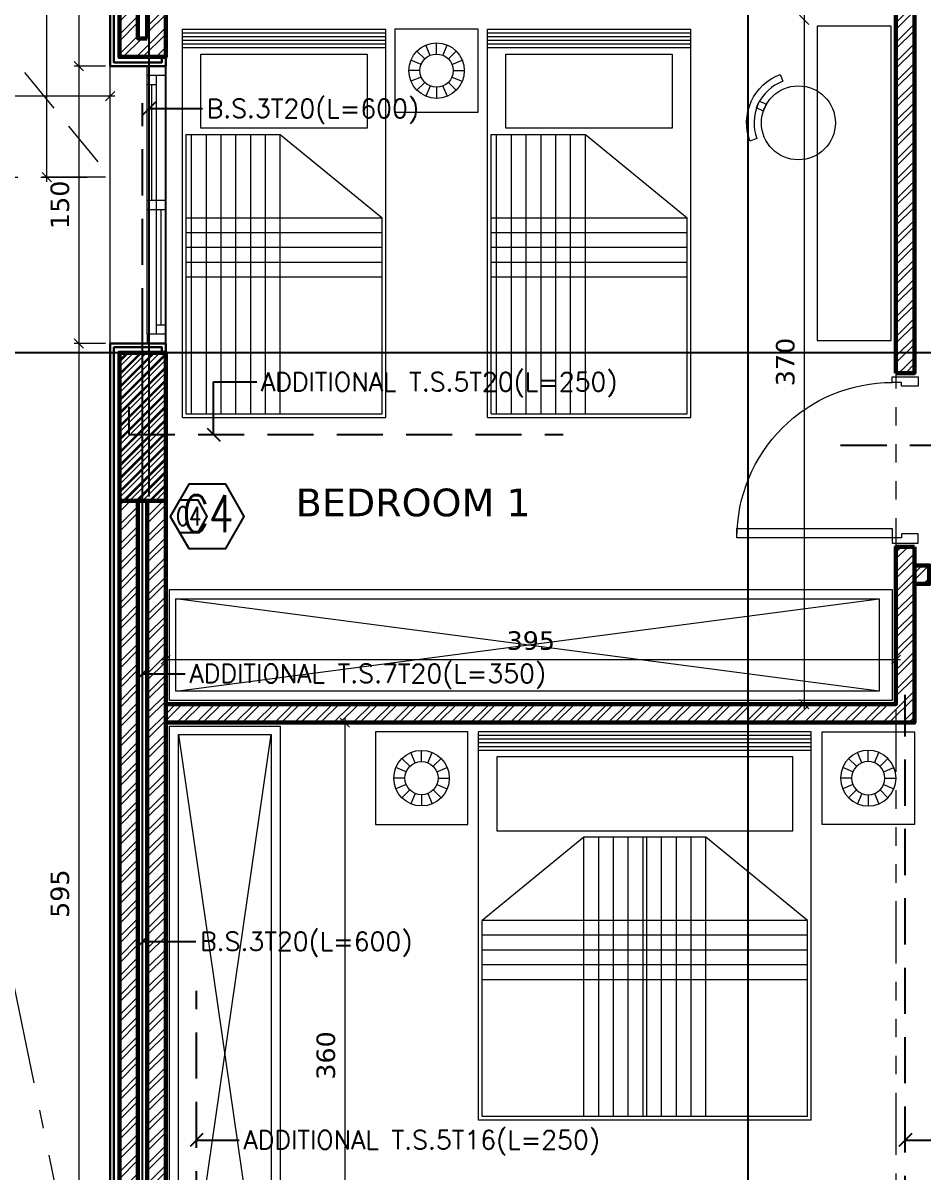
# Model space of a CAD drawing. Header units: inches. Extents: x -48 to 777, y -156 to 510.
# Drawn here: x 394.25 to 399.12, y 131.03 to 137.24 of the extents above; entities that cross this region are included whole.
import ezdxf
from ezdxf.enums import TextEntityAlignment as Align

# ---------------------------------------------------------------- set-up
doc = ezdxf.new("R2010")
doc.units = ezdxf.units.IN
doc.header["$MEASUREMENT"] = 0
doc.set_wipeout_variables(frame=1)
for name, pattern in [('ACAD_ISO06W100', [36, 24, -3, 0, -3, 0, -3, 0, -3]), ('ACAD_ISO10W100', [18, 12, -3, 0, -3]), ('HIDDEN', [0.375, 0.25, -0.125])]:
    doc.linetypes.add(name, pattern=pattern)
doc.layers.get('Defpoints').update_dxf_attribs({"lineweight": 5})
for name, color, linetype, lineweight in [('A-AXIS', 253, 'ACAD_ISO10W100', 5), ('A-AXIS ST', 251, 'ACAD_ISO10W100', 5), ('A-DIM', 9, 'Continuous', 5), ('A-DOORS', 38, 'Continuous', 20), ('A-FURN1', 211, 'Continuous', 15), ('A-HIDDEN', 254, 'HIDDEN', 5), ('A-LEVELS', 139, 'Continuous', 20), ('A-LIMIT LOT', 235, 'ACAD_ISO10W100', 20), ('A-PILLARS', 1, 'Continuous', 60), ('A-TEXT', 50, 'Continuous', 15), ('A-WALLS', 7, 'Continuous', 60), ('A-WINDOWS', 4, 'Continuous', 20), ('C-STONE', 42, 'Continuous', 30), ('D-STONE', 52, 'Continuous', 20), ('H-PILLARS', 61, 'Continuous', 5), ('H-WALLS', 51, 'Continuous', 5), ('modificat', 127, 'Continuous', 15)]:
    doc.layers.add(name, color=color, linetype=linetype, lineweight=lineweight)
doc.layers.add('HH-GREY', color=253, linetype='Continuous', lineweight=5, true_color=0x828282)
for name, color, linetype in [('pts pc', 7, 'Continuous'), ('Str-Axes', 8, 'Continuous'), ('str-col-hatch', 8, 'Continuous'), ('str-COL-TAG-100', 1, 'Continuous'), ('str-COL-TAG-50', 7, 'Continuous'), ('str-columns', 3, 'Continuous'), ('str-slab-bottom-reinf.', 1, 'Continuous'), ('str-slab-top', 1, 'Continuous')]:
    doc.layers.add(name, color=color, linetype=linetype)
doc.styles.add('ROMAN', font='ROMANS.SHX')
doc.styles.add('ROMAND', font='verdana.ttf')
doc.styles.add('ROMANS', font='romans__.ttf', dxfattribs={"height": 0.14})
doc.dimstyles.new('M-1.50', dxfattribs={"dimtxt": 0.1, "dimasz": 0.05, "dimexe": 0.025, "dimexo": 0.025, "dimgap": 0.05, "dimtad": 1, "dimlfac": 100, "dimrnd": 0.5, "dimzin": 9, "dimdsep": 46, "dimtxsty": 'ROMAND', "dimblk": 'OBLIQUE', "dimcen": 1, "dimdle": 0.025, "dimclrd": 256, "dimclre": 256, "dimclrt": 2, "dimadec": 0, "dimazin": 0, "dimtfac": 0.666667, "dimtmove": 2, "dimatfit": 3, "dimfxl": 0.04, "dimtolj": 1, "dimtzin": 5, "dimlwd": -1, "dimlwe": -1, "dimarcsym": 0})
doc.dimstyles.new('structure', dxfattribs={"dimtxt": 0.1, "dimasz": 0.07, "dimexe": 0.18, "dimexo": 1, "dimgap": 0.05, "dimtad": 1, "dimdec": 1, "dimlfac": 100, "dimrnd": 0.5, "dimdsep": 46, "dimtxsty": 'ROMAN', "dimblk1": 'OBLIQUE', "dimblk2": 'OBLIQUE', "dimsah": 1, "dimcen": 0.009, "dimse1": 1, "dimse2": 1, "dimclrd": 4, "dimclre": 9, "dimclrt": 1, "dimadec": 0, "dimazin": 0, "dimtfac": 0.066667, "dimtdec": 1, "dimtix": 1, "dimtmove": 2, "dimatfit": 3, "dimldrblk": 'OBLIQUE', "dimfxl": 0.18, "dimtolj": 1, "dimarcsym": 0})
pattern_1 = [(45, (-242.49175, -175.21088), (-0.0530330086, 0.0530330086), []), (45, (-242.4564, -175.21088), (-0.0530330086, 0.0530330086), [])]

# ---------------------------------------------------------------- blocks, each defined once
blk = doc.blocks.new('gfhnjmfg')
at = {"layer": 'A-FURN1'}
for p, q in [((607.6797, 381.8429), (605.5797, 381.8429)), ((605.5797, 380.0429), (605.5797, 381.8429)), ((606.1497, 381.2729), (606.5997, 381.8229)), ((607.6597, 381.8229), (606.5997, 381.8229)), ((607.6597, 380.0629), (607.6597, 381.8229)), ((607.6797, 380.0429), (607.6797, 381.8429)), ((605.7147, 381.7429), (606.1147, 381.7429)), ((605.7147, 380.1429), (605.7147, 381.7429)), ((606.1147, 381.7429), (606.1147, 380.1429)), ((606.1497, 380.6129), (606.1497, 381.2729)), ((606.5997, 380.0629), (606.1497, 380.6129)), ((606.1147, 380.1429), (605.7147, 380.1429)), ((607.6597, 380.0629), (606.5997, 380.0629)), ((607.6797, 380.0429), (605.5797, 380.0429))]:
    blk.add_line(p, q, dxfattribs=at)
at = {"layer": 'HH-GREY'}
for p, q in [((605.5997, 380.0429), (605.5997, 381.8429)), ((605.6197, 380.0429), (605.6197, 381.8429)), ((605.6397, 380.0429), (605.6397, 381.8429)), ((605.6597, 380.0429), (605.6597, 381.8429)), ((605.6797, 380.0429), (605.6797, 381.8429)), ((606.5997, 380.0629), (606.5997, 381.8229)), ((606.6797, 380.0629), (606.6797, 381.8229)), ((606.7597, 380.0629), (606.7597, 381.8229)), ((606.8397, 380.0629), (606.8397, 381.8229)), ((606.9197, 380.0629), (606.9197, 381.8229)), ((607.6597, 381.2729), (606.1497, 381.2729)), ((607.6597, 381.1929), (606.1497, 381.1929)), ((607.6597, 381.1129), (606.1497, 381.1129)), ((607.6597, 381.0329), (606.1497, 381.0329)), ((607.6597, 380.9529), (606.1497, 380.9529)), ((607.6597, 380.9329), (606.1497, 380.9329)), ((607.6597, 380.8529), (606.1497, 380.8529)), ((607.6597, 380.7729), (606.1497, 380.7729)), ((607.6597, 380.6929), (606.1497, 380.6929)), ((607.6597, 380.6129), (606.1497, 380.6129))]:
    blk.add_line(p, q, dxfattribs=at)
blk = doc.blocks.new('dzhgjfcgxbf')
for p, q in [((631.551, 370.256), (631.481, 370.326)), ((631.6, 370.288), (631.562, 370.381)), ((631.657, 370.3), (631.657, 370.4)), ((631.715, 370.288), (631.753, 370.381)), ((631.764, 370.256), (631.834, 370.326)), ((631.519, 370.207), (631.426, 370.245)), ((631.796, 370.207), (631.888, 370.245)), ((631.507, 370.15), (631.407, 370.15)), ((631.807, 370.15), (631.907, 370.15)), ((631.519, 370.092), (631.426, 370.054)), ((631.551, 370.044), (631.481, 369.973)), ((631.6, 370.011), (631.562, 369.919)), ((631.657, 370), (631.657, 369.9)), ((631.715, 370.011), (631.753, 369.919)), ((631.764, 370.044), (631.834, 369.973)), ((631.796, 370.092), (631.888, 370.054))]:
    blk.add_line(p, q)
for radius in [0.25, 0.15]:
    blk.add_circle((631.657, 370.15), radius)
blk = doc.blocks.new('vnkhjghg')
at = {"extrusion": (0, 0, -1)}
for points in [[(-757.0152, 41.8368), (-757.0011, 41.7994, 0.414214), (-757.1411, 41.4902), (-757.1785, 41.4761, -0.414214)], [(-757.1426, 41.6552, -0.041739), (-757.1261, 41.6917), (-757.0895, 41.6751, 0.050126), (-757.106, 41.6387)]]:
    blk.add_lwpolyline(points, format="xyb", close=True, dxfattribs=at)
blk.add_circle((-756.9165, 41.5748), 0.2, dxfattribs=at)
blk = doc.blocks.new('gkjhg')
at = {"layer": 'A-FURN1', "extrusion": (0, 0, -1)}
for p, q in [((566.8796, 146.1703), (568.9796, 146.1703)), ((566.8796, 146.1703), (566.8796, 145.0703)), ((566.8996, 146.1503), (566.8996, 145.0903)), ((566.8996, 146.1503), (568.4096, 146.1503)), ((568.4096, 146.1503), (568.4096, 145.6403)), ((568.9796, 146.1703), (568.9796, 145.0703)), ((568.4446, 146.0703), (568.8446, 146.0703)), ((568.4446, 145.1703), (568.4446, 146.0703)), ((568.8446, 146.0703), (568.8446, 145.1703)), ((568.4096, 145.6403), (567.9596, 145.0903)), ((568.8446, 145.1703), (568.4446, 145.1703)), ((566.8996, 145.0903), (567.9596, 145.0903)), ((566.8796, 145.0703), (568.9796, 145.0703))]:
    blk.add_line(p, q, dxfattribs=at)
at = {"layer": 'HH-GREY', "extrusion": (0, 0, -1)}
for p, q in [((567.6396, 146.1503), (567.6396, 145.0903)), ((567.7196, 146.1503), (567.7196, 145.0903)), ((567.7996, 146.1503), (567.7996, 145.0903)), ((567.8796, 146.1503), (567.8796, 145.0903)), ((567.9596, 146.1503), (567.9596, 145.0903)), ((568.8796, 146.1703), (568.8796, 145.0703)), ((568.8996, 146.1703), (568.8996, 145.0703)), ((568.9196, 146.1703), (568.9196, 145.0703)), ((568.9396, 146.1703), (568.9396, 145.0703)), ((568.9596, 146.1703), (568.9596, 145.0703)), ((566.8996, 146.1203), (568.4096, 146.1203)), ((566.8996, 146.0403), (568.4096, 146.0403)), ((566.8996, 145.9603), (568.4096, 145.9603)), ((566.8996, 145.8803), (568.4096, 145.8803)), ((566.8996, 145.8003), (568.4096, 145.8003)), ((566.8996, 145.7203), (568.4096, 145.7203)), ((566.8996, 145.6403), (568.4096, 145.6403))]:
    blk.add_line(p, q, dxfattribs=at)
blk = doc.blocks.new('_Oblique')
at = {"color": 0, "linetype": 'ByBlock', "lineweight": -2}
blk.add_line((-0.5, -0.5), (0.5, 0.5), dxfattribs=at)
blk = doc.blocks.new('*D7')
at = {"layer": 'A-DIM', "transparency": 16777216}
for p, q in [((332.1441, 67.9158), (332.1441, 63.3658)), ((332.5563, 67.8908), (332.1191, 67.8908)), ((332.5563, 63.3908), (332.1191, 63.3908))]:
    blk.add_line(p, q, dxfattribs=at)
at = {"layer": 'Defpoints', "color": 0, "transparency": 16777216}
for p in [(332.5813, 67.8908), (332.1441, 63.3908), (332.5813, 63.3908)]:
    blk.add_point(p, dxfattribs=at)
at = {"layer": 'A-DIM', "transparency": 16777216, "xscale": 0.05, "yscale": 0.05, "zscale": 0.05}
for p, rotation in [((332.1441, 67.8908), 90), ((332.1441, 63.3908), 270)]:
    blk.add_blockref('_Oblique', p, dxfattribs=dict(at, rotation=rotation))
at = {"layer": 'A-DIM', "color": 2, "transparency": 16777216, "insert": (332.0421, 65.6408), "char_height": 0.1, "attachment_point": 5, "rotation": 90, "style": 'ROMAND'}
blk.add_mtext('\\A1;450', dxfattribs=at)
blk = doc.blocks.new('*D8')
at = {"layer": 'A-DIM', "transparency": 16777216}
for p, q in [((327.0813, 67.8658), (327.0813, 67.5233)), ((332.5813, 67.8658), (332.5813, 67.5233)), ((332.6063, 67.5483), (327.0563, 67.5483))]:
    blk.add_line(p, q, dxfattribs=at)
at = {"layer": 'Defpoints', "color": 0, "transparency": 16777216}
for p in [(327.0813, 67.8908), (332.5813, 67.8908), (327.0813, 67.5483)]:
    blk.add_point(p, dxfattribs=at)
at = {"layer": 'A-DIM', "transparency": 16777216, "xscale": 0.05, "yscale": 0.05, "zscale": 0.05, "rotation": 180}
blk.add_blockref('_Oblique', (327.0813, 67.5483), dxfattribs=at)
at = {"layer": 'A-DIM', "transparency": 16777216, "xscale": 0.05, "yscale": 0.05, "zscale": 0.05}
blk.add_blockref('_Oblique', (332.5813, 67.5483), dxfattribs=at)
at = {"layer": 'A-DIM', "color": 2, "transparency": 16777216, "insert": (329.8313, 67.6503), "char_height": 0.1, "attachment_point": 5, "style": 'ROMAND'}
blk.add_mtext('\\A1;550', dxfattribs=at)
blk = doc.blocks.new('*U25')
for p, q in [((50, 100), (1450, 100)), ((100, 100), (100, 50)), ((100, 75), (725, 75)), ((725, 0), (725, 100)), ((775, 0), (775, 100)), ((50, 50), (1450, 50)), ((50, 0), (1450, 0)), ((775, 25), (1400, 25)), ((1400, 0), (1400, 50))]:
    blk.add_line(p, q)
for points in [[(0, 100), (50, 100), (50, 0), (0, 0)], [(1500, 100), (1450, 100), (1450, 0), (1500, 0)]]:
    blk.add_lwpolyline(points)
blk = doc.blocks.new('*U34')
for points in [[(130, -160), (100, -160), (100, -20), (150, -20), (150, -110), (130, -110), (130, -160)], [(970, -160), (1000, -160), (1000, -20), (950, -20), (950, -110), (970, -110), (970, -160)], [(180, -1000), (180, -160), (130, -160), (130, -1000)]]:
    blk.add_lwpolyline(points, close=True)
blk.add_arc((130, -160), 840, 270, 0)
blk = doc.blocks.new('AXIS')
at = {"layer": 'A-AXIS ST', "ltscale": 0.1}
for p, q in [((637.51853, 296.91777), (637.51853, 336.01919)), ((640.66853, 296.91777), (640.66853, 336.01919)), ((657.61853, 310.66777), (627.81853, 310.66777))]:
    blk.add_line(p, q, dxfattribs=at)
blk = doc.blocks.new('*D133')
at = {"layer": 'A-DIM', "transparency": 16777216}
for p, q in [((395.0018, 133.7975), (399.0018, 133.7975)), ((395.0268, 133.651), (395.0268, 133.8225)), ((398.9768, 133.651), (398.9768, 133.8225))]:
    blk.add_line(p, q, dxfattribs=at)
at = {"layer": 'Defpoints', "color": 0, "transparency": 16777216}
for p in [(398.9768, 133.7975), (395.0268, 133.626), (398.9768, 133.626)]:
    blk.add_point(p, dxfattribs=at)
at = {"layer": 'A-DIM', "transparency": 16777216, "xscale": 0.05, "yscale": 0.05, "zscale": 0.05}
for p, rotation in [((395.0268, 133.7975), 180.000000000846), ((398.9768, 133.7975), 8.459448508475774e-10)]:
    blk.add_blockref('_Oblique', p, dxfattribs=dict(at, rotation=rotation))
at = {"layer": 'A-DIM', "color": 2, "transparency": 16777216, "insert": (397.0018, 133.8996), "char_height": 0.1, "attachment_point": 5, "style": 'ROMAND'}
blk.add_mtext('\\A1;395', dxfattribs=at)
blk = doc.blocks.new('*D147')
at = {"layer": 'A-DIM', "transparency": 16777216}
blk.add_line((398.4808, 137.2819), (398.4808, 133.5319), dxfattribs=at)
at = {"layer": 'Defpoints', "color": 0, "transparency": 16777216}
for p in [(398.4808, 137.2569), (398.4808, 133.5569), (398.4808, 133.5569)]:
    blk.add_point(p, dxfattribs=at)
at = {"layer": 'A-DIM', "transparency": 16777216, "xscale": 0.05, "yscale": 0.05, "zscale": 0.05}
for p, rotation in [((398.4808, 137.2569), 90), ((398.4808, 133.5569), 270)]:
    blk.add_blockref('_Oblique', p, dxfattribs=dict(at, rotation=rotation))
at = {"layer": 'A-DIM', "color": 2, "transparency": 16777216, "insert": (398.3787, 135.4069), "char_height": 0.1, "attachment_point": 5, "rotation": 90, "style": 'ROMAND'}
blk.add_mtext('\\A1;370', dxfattribs=at)
blk = doc.blocks.new('*D148')
at = {"layer": 'A-DIM', "transparency": 16777216}
blk.add_line((395.9956, 133.4819), (395.9956, 129.8319), dxfattribs=at)
at = {"layer": 'Defpoints', "color": 0, "transparency": 16777216}
for p in [(395.9956, 133.4569), (395.9956, 129.8569), (395.9956, 129.8569)]:
    blk.add_point(p, dxfattribs=at)
at = {"layer": 'A-DIM', "transparency": 16777216, "xscale": 0.05, "yscale": 0.05, "zscale": 0.05}
for p, rotation in [((395.9956, 133.4569), 90), ((395.9956, 129.8569), 270)]:
    blk.add_blockref('_Oblique', p, dxfattribs=dict(at, rotation=rotation))
at = {"layer": 'A-DIM', "color": 2, "transparency": 16777216, "insert": (395.8935, 131.6569), "char_height": 0.1, "attachment_point": 5, "rotation": 90, "style": 'ROMAND'}
blk.add_mtext('\\A1;360', dxfattribs=at)
blk = doc.blocks.new('*D301')
at = {"layer": 'A-DIM', "transparency": 16777216}
for p, q in [((394.557, 138.1319), (394.557, 136.9819)), ((394.7018, 138.1069), (394.532, 138.1069)), ((394.7018, 137.0069), (394.532, 137.0069))]:
    blk.add_line(p, q, dxfattribs=at)
at = {"layer": 'Defpoints', "color": 0, "transparency": 16777216}
for p in [(394.7268, 138.1069), (394.557, 137.0069), (394.7268, 137.0069)]:
    blk.add_point(p, dxfattribs=at)
at = {"layer": 'A-DIM', "transparency": 16777216, "xscale": 0.05, "yscale": 0.05, "zscale": 0.05}
for p, rotation in [((394.557, 138.1069), 90), ((394.557, 137.0069), 270)]:
    blk.add_blockref('_Oblique', p, dxfattribs=dict(at, rotation=rotation))
at = {"layer": 'A-DIM', "color": 2, "transparency": 16777216, "insert": (394.455, 137.5569), "char_height": 0.1, "attachment_point": 5, "rotation": 90, "style": 'ROMAND'}
blk.add_mtext('\\A1;110', dxfattribs=at)
blk = doc.blocks.new('*D302')
at = {"layer": 'A-DIM', "transparency": 16777216}
for p, q in [((394.7018, 137.0069), (394.532, 137.0069)), ((394.557, 137.0319), (394.557, 135.4819)), ((394.7018, 135.5069), (394.532, 135.5069))]:
    blk.add_line(p, q, dxfattribs=at)
at = {"layer": 'Defpoints', "color": 0, "transparency": 16777216}
for p in [(394.7268, 137.0069), (394.557, 135.5069), (394.7268, 135.5069)]:
    blk.add_point(p, dxfattribs=at)
at = {"layer": 'A-DIM', "transparency": 16777216, "xscale": 0.05, "yscale": 0.05, "zscale": 0.05}
for p, rotation in [((394.557, 137.0069), 90), ((394.557, 135.5069), 270)]:
    blk.add_blockref('_Oblique', p, dxfattribs=dict(at, rotation=rotation))
at = {"layer": 'A-DIM', "color": 2, "transparency": 16777216, "insert": (394.455, 136.2569), "char_height": 0.1, "attachment_point": 5, "rotation": 90, "style": 'ROMAND'}
blk.add_mtext('\\A1;150', dxfattribs=at)
blk = doc.blocks.new('*D303')
at = {"layer": 'A-DIM', "transparency": 16777216}
for p, q in [((394.557, 135.5319), (394.557, 129.5319)), ((394.7018, 135.5069), (394.532, 135.5069)), ((394.7018, 129.5569), (394.532, 129.5569))]:
    blk.add_line(p, q, dxfattribs=at)
at = {"layer": 'Defpoints', "color": 0, "transparency": 16777216}
for p in [(394.7268, 135.5069), (394.557, 129.5569), (394.7268, 129.5569)]:
    blk.add_point(p, dxfattribs=at)
at = {"layer": 'A-DIM', "transparency": 16777216, "xscale": 0.05, "yscale": 0.05, "zscale": 0.05}
for p, rotation in [((394.557, 135.5069), 90), ((394.557, 129.5569), 270)]:
    blk.add_blockref('_Oblique', p, dxfattribs=dict(at, rotation=rotation))
at = {"layer": 'A-DIM', "color": 2, "transparency": 16777216, "insert": (394.455, 132.5319), "char_height": 0.1, "attachment_point": 5, "rotation": 90, "style": 'ROMAND'}
blk.add_mtext('\\A1;595', dxfattribs=at)
blk = doc.blocks.new('*D306')
at = {"layer": 'A-DIM', "transparency": 16777216}
for p, q in [((389.9893, 127.6319), (389.9893, 155.8334)), ((391.4018, 155.8084), (389.9643, 155.8084)), ((395.2018, 127.6569), (389.9643, 127.6569))]:
    blk.add_line(p, q, dxfattribs=at)
at = {"layer": 'Defpoints', "color": 0, "transparency": 16777216}
for p in [(389.9893, 155.8084), (391.4268, 155.8084), (395.2268, 127.6569)]:
    blk.add_point(p, dxfattribs=at)
at = {"layer": 'A-DIM', "transparency": 16777216, "xscale": 0.05, "yscale": 0.05, "zscale": 0.05}
for p, rotation in [((389.9893, 155.8084), 90), ((389.9893, 127.6569), 270)]:
    blk.add_blockref('_Oblique', p, dxfattribs=dict(at, rotation=rotation))
at = {"layer": 'A-DIM', "color": 2, "transparency": 16777216, "insert": (389.887, 141.7327), "char_height": 0.1, "attachment_point": 5, "rotation": 90, "style": 'ROMAND'}
blk.add_mtext('\\A1;2815', dxfattribs=at)
blk = doc.blocks.new('LOT 688  TOPOGRAPHIC PLAN')
at = {"layer": 'A-LEVELS', "color": 209, "linetype": 'Continuous'}
blk.add_lwpolyline([(-315987.3139, -27924.71456), (-315987.0728, -27924.53599), (-315986.63945, -27924.05385), (-315986.25778, -27923.53972), (-315985.91179, -27923.05221), (-315985.58565, -27922.55544), (-315985.26302, -27922.01262), (-315984.91153, -27921.46935), (-315984.70889, -27921.24231), (-315984.47953, -27921.07004), (-315984.21712, -27920.9705), (-315983.9239, -27920.93551), (-315983.29488, -27920.90163), (-315982.66807, -27920.74485), (-315982.05416, -27920.48321), (-315980.86908, -27919.86169)], dxfattribs=at)
at = {"linetype": 'Continuous'}
blk.add_wipeout([(-315996.80172, -27893.57917), (-315969.32038, -27896.23659), (-315969.32038, -27930.53073), (-315964.08799, -27936.87852), (-315964.6636, -27941.43051), (-315970.22923, -27937.16678), (-315985.1164, -27950.2257)], dxfattribs=at).dxf.layer = 'A-LIMIT LOT'
at = {"layer": 'A-HIDDEN', "linetype": 'ACAD_ISO10W100', "ltscale": 0.05}
blk.add_lwpolyline([(-315992.30527, -27900.52725), (-315983.21966, -27944.57125), (-315970.69258, -27933.58259), (-315972.32038, -27931.60779), (-315972.32038, -27902.3323)], close=True, dxfattribs=at)
blk = doc.blocks.new('tags')
at = {"layer": 'str-COL-TAG-100', "color": 2}
blk.add_lwpolyline([(0.125, -0.2616), (0.325, -0.2616), (0.425, -0.0884), (0.325, 0.0848), (0.125, 0.0848), (0.025, -0.0884)], close=True, dxfattribs=at)
at = {"layer": 'str-COL-TAG-50', "color": 2}
blk.add_lwpolyline([(0.075, -0.175), (0.175, -0.175), (0.225, -0.0884), (0.175, -0.0018), (0.075, -0.0018), (0.025, -0.0884)], close=True, dxfattribs=at)
at = {"layer": 'str-COL-TAG-100', "color": 1, "style": 'ROMANS', "width": 0.699426}
blk.add_attdef('NUMBER', text='', height=0.2, dxfattribs=at).set_placement((0.0918, -0.1741), (0.3679, -0.1741), align=Align.FIT)
at = {"layer": 'str-COL-TAG-50', "color": 1, "style": 'ROMANS', "width": 0.697102}
blk.add_attdef('NUMBER', text='', height=0.1, dxfattribs=at).set_placement((0.0562, -0.1375), (0.1938, -0.1375), align=Align.FIT)
blk = doc.blocks.new('WOQOUO NAZAR')
at = {"layer": 'A-HIDDEN'}
for p, q in [((327.08134, 67.89084), (332.58135, 63.39085)), ((327.08135, 63.39084), (332.58134, 67.89085))]:
    blk.add_line(p, q, dxfattribs=at)
blk.add_lwpolyline([(327.08135, 63.39084), (332.58135, 63.39085), (332.58134, 67.89085), (327.08134, 67.89084)], close=True, dxfattribs=at)
at = {"layer": 'A-DIM'}
dim = blk.add_linear_dim(base=(332.14413, 63.39085), p1=(332.58134, 67.89085), p2=(332.58134, 63.39085), angle=90, dimstyle='M-1.50', dxfattribs=at)
dim.commit()
dim.dimension.update_dxf_attribs({"geometry": '*D7', "text_midpoint": (332.04208, 65.64085)})
dim = blk.add_linear_dim(base=(327.08134, 67.54828), p1=(332.58134, 67.89085), p2=(327.08134, 67.89084), dimstyle='M-1.50', dxfattribs=at)
dim.commit()
dim.dimension.update_dxf_attribs({"geometry": '*D8', "text_midpoint": (329.83134, 67.65032)})

msp = doc.modelspace()

# ---------------------------------------------------------------- block references
at = {"layer": 'pts pc'}
msp.add_blockref('LOT 688  TOPOGRAPHIC PLAN', (316381.44716, 28057.10823), dxfattribs=at)

# ---------------------------------------------------------------- next in the draw order: hatches: boundary and pattern name
at = {"layer": 'H-PILLARS', "linetype": 'Continuous'}
h = msp.add_hatch(dxfattribs=at)
h.set_pattern_fill('ANSI31', color=256, scale=0.2)
h.set_pattern_definition([(45, (-143.472726, -175.56929), (-0.0176776695, 0.0176776695), [])])
h.paths.add_polyline_path([(395.02678, 134.65688), (394.77678, 134.65688), (394.77678, 135.45688), (395.02678, 135.45688)])
at = {"layer": 'H-WALLS'}
h = msp.add_hatch(dxfattribs=at)
h.set_pattern_fill('ANSI32', color=256, scale=0.2)
h.set_pattern_definition(pattern_1)
h.paths.add_polyline_path([(394.92678, 137.15688), (394.87678, 137.15688), (394.87678, 137.95688), (394.92678, 137.95688)], flags=16)
h.paths.add_polyline_path([(394.77678, 138.05688), (395.02678, 138.05688), (395.02678, 137.05688), (394.77678, 137.05688)])
h = msp.add_hatch(dxfattribs=at)
h.set_pattern_fill('ANSI32', color=256, scale=0.2)
h.set_pattern_definition(pattern_1)
h.paths.add_polyline_path([(398.97678, 135.34689), (399.07678, 135.34689), (399.07678, 138.05688), (398.97678, 138.05688)], flags=17)
h = msp.add_hatch(dxfattribs=at)
h.set_pattern_fill('ANSI32', color=256, scale=0.2)
h.set_pattern_definition(pattern_1)
h.paths.add_polyline_path([(394.77678, 134.65688), (394.87678, 134.65688), (394.87678, 129.85688), (394.77678, 129.85688)])
h = msp.add_hatch(dxfattribs=at)
h.set_pattern_fill('ANSI32', color=256, scale=0.2)
h.set_pattern_definition(pattern_1)
h.paths.add_polyline_path([(394.92678, 134.65688), (395.02678, 134.65688), (395.02678, 129.85688), (394.92678, 129.85688)])
h = msp.add_hatch(dxfattribs=at)
h.set_pattern_fill('ANSI32', color=256, scale=0.2)
h.set_pattern_definition(pattern_1)
h.paths.add_polyline_path([(399.07678, 134.40689), (398.97678, 134.40689), (398.97678, 133.55688), (395.02678, 133.55688), (395.02678, 133.45688), (399.07678, 133.45689)], flags=17)
h = msp.add_hatch(dxfattribs=at)
h.set_pattern_fill('ANSI32', color=256, scale=0.2)
h.set_pattern_definition(pattern_1)
h.paths.add_polyline_path([(399.07678, 134.20688), (399.15678, 134.20688), (399.15678, 134.30688), (399.07678, 134.30688)], flags=17)
at = {"layer": 'str-col-hatch'}
h = msp.add_hatch(dxfattribs=at)
h.set_pattern_fill('ANSI31', color=256, scale=0.4)
h.set_pattern_definition([(45, (-301.35302, 83.947635), (-0.035355339, 0.035355339), [])])
h.paths.add_polyline_path([(394.77678, 135.45688), (394.77678, 134.65688), (395.02678, 134.65688), (395.02678, 135.45688)])

# ---------------------------------------------------------------- next in the draw order: linework, layer by layer
at = {"layer": 'A-AXIS', "linetype": 'ACAD_ISO06W100', "ltscale": 0.014}
msp.add_lwpolyline([(398.97678, 162.53523), (398.97678, 107.99672)], dxfattribs=at)
at = {"layer": 'A-FURN1', "extrusion": (0, 0, -1)}
for points in [[(-396.26685, 137.20701), (-396.26684, 136.75701), (-396.71684, 136.75701), (-396.71685, 137.20701)], [(-396.66078, 132.90689), (-396.66078, 133.40689), (-396.16078, 133.40689), (-396.16078, 132.90689)], [(-398.57678, 132.90689), (-398.57678, 133.40689), (-399.07678, 133.40689), (-399.07678, 132.90689)]]:
    msp.add_lwpolyline(points, close=True, dxfattribs=at)
at = {"layer": 'A-FURN1'}
msp.add_lwpolyline([(398.95002, 137.22332), (398.55002, 137.22332), (398.55002, 135.52332), (398.95002, 135.52332)], close=True, dxfattribs=at)
at = {"layer": 'A-PILLARS'}
msp.add_lwpolyline([(395.02678, 134.65688), (394.77678, 134.65688), (394.77678, 135.45688), (395.02678, 135.45688)], close=True, dxfattribs=at)
at = {"layer": 'A-WALLS'}
for points in [[(394.77678, 138.05688), (395.02678, 138.05688), (395.02678, 137.05688), (394.77678, 137.05688)], [(394.92678, 137.15688), (394.87678, 137.15688), (394.87678, 137.95688), (394.92678, 137.95688)], [(399.07678, 134.20688), (399.15678, 134.20688), (399.15678, 134.30688), (399.07678, 134.30688)]]:
    msp.add_lwpolyline(points, close=True, dxfattribs=at)
at = {"layer": 'A-WALLS', "linetype": 'Continuous'}
for points in [[(398.97678, 135.34689), (399.07678, 135.34689), (399.07678, 138.05688), (398.97678, 138.05688)], [(394.77678, 134.65688), (394.87678, 134.65688), (394.87678, 129.85688), (394.77678, 129.85688)], [(394.92678, 134.65688), (395.02678, 134.65688), (395.02678, 129.85688), (394.92678, 129.85688)], [(399.07678, 134.40689), (398.97678, 134.40689), (398.97678, 133.55688), (395.02678, 133.55688), (395.02678, 133.45688), (399.07678, 133.45689)]]:
    msp.add_lwpolyline(points, close=True, dxfattribs=at)
at = {"layer": 'C-STONE', "linetype": 'Continuous'}
for points in [[(395.02678, 138.05688), (395.02678, 138.10688), (394.72678, 138.10688), (394.72678, 137.00688), (395.02678, 137.00688), (395.02678, 137.05688)], [(395.00678, 138.05688), (395.00678, 138.08688), (394.74678, 138.08688), (394.74678, 137.02688), (395.00678, 137.02688), (395.00678, 137.05688)], [(395.02678, 135.45688), (395.02678, 135.50688), (394.72678, 135.50688), (394.72678, 129.55688), (396.55775, 129.55688), (396.55775, 129.85688), (396.50775, 129.85688)], [(395.00678, 135.45688), (395.00678, 135.48688), (394.74678, 135.48688), (394.74678, 129.57688), (396.53775, 129.57688), (396.53775, 129.83688), (396.50775, 129.83688)]]:
    msp.add_lwpolyline(points, dxfattribs=at)
at = {"layer": 'D-STONE', "linetype": 'Continuous'}
msp.add_line((394.72678, 135.50688), (394.72678, 137.00688), dxfattribs=at)
at = {"layer": 'modificat'}
for p, q in [((398.88593, 133.62688), (395.08242, 134.12688)), ((395.08242, 133.62688), (398.88593, 134.12688)), ((395.09678, 129.92688), (395.59678, 133.39232)), ((395.09678, 133.39232), (395.59678, 129.92688))]:
    msp.add_line(p, q, dxfattribs=at)
for points in [[(398.95678, 133.57688), (395.04678, 133.57688), (395.04678, 134.17688), (398.95678, 134.17688)], [(398.88593, 133.62688), (395.08242, 133.62688), (395.08242, 134.12688), (398.88593, 134.12688)], [(395.04678, 129.87688), (395.04678, 133.43688), (395.64678, 133.43688), (395.64678, 129.87688)], [(395.09678, 129.92688), (395.09678, 133.39232), (395.59678, 133.39232), (395.59678, 129.92688)]]:
    msp.add_lwpolyline(points, close=True, dxfattribs=at)
at = {"layer": 'Str-Axes', "ltscale": 0.1}
for p, q in [((395.02678, 122.25688), (395.02678, 161.35831)), ((398.17678, 122.25688), (398.17678, 161.35831)), ((413.62657, 135.45688), (385.32678, 135.45688))]:
    msp.add_line(p, q, dxfattribs=at)
at = {"layer": 'str-columns'}
msp.add_lwpolyline([(394.77678, 134.65688), (395.02678, 134.65688), (395.02678, 135.45688), (394.77678, 135.45688)], close=True, dxfattribs=at)
at = {"layer": 'str-slab-bottom-reinf.'}
for p, q in [((394.93699, 134.67889), (394.93699, 140.67889)), ((394.90141, 129.64993), (394.90141, 135.64993))]:
    msp.add_line(p, q, dxfattribs=at)
at = {"layer": 'str-slab-top', "linetype": 'HIDDEN'}
for p, q in [((394.90178, 133.30688), (394.90178, 136.80688)), ((398.67678, 134.95688), (403.67678, 134.95688))]:
    msp.add_line(p, q, dxfattribs=at)
for points in [[(394.82678, 135.16423), (394.82678, 135.01423), (397.17678, 135.01423)], [(398.87678, 127.75688), (399.02678, 127.75688), (399.02678, 133.60688)], [(395.04345, 129.65688), (395.19345, 129.65688), (395.19345, 132.00688)]]:
    msp.add_lwpolyline(points, dxfattribs=at)

# ---------------------------------------------------------------- next in the draw order: block references
at = {"layer": 'A-DIM'}
msp.add_blockref('AXIS', (-242.49175, -175.21088), dxfattribs=at)
msp.add_blockref('AXIS', (-242.49175, -175.21088), dxfattribs=at)
at = {"layer": 'A-DOORS', "xscale": -0.0009999999999906, "yscale": 0.0009999999999906, "zscale": 0.0009999999999906, "rotation": 270}
msp.add_blockref('*U34', (399.11678, 134.32689), dxfattribs=at)
at = {"layer": 'A-FURN1', "rotation": 89.99999997816012}
for p in [(541.28718, -431.77262), (542.93718, -431.77262)]:
    msp.add_blockref('gkjhg', p, dxfattribs=at)
at = {"layer": 'A-FURN1', "extrusion": (0, 0, -1)}
for p, xscale, yscale, zscale, rotation in [((-174.40414, 515.97767), -0.5999999999999996, 0.5999999999999996, 0.5999999999999996, 90.00030962903362), ((-618.50053, -245.83758), -0.5999999999999998, 0.5999999999999998, 0.5999999999999998, 270), ((-176.73702, -245.83758), 0.5999999999999998, 0.5999999999999998, 0.5999999999999998, 90.00000000000001)]:
    msp.add_blockref('dzhgjfcgxbf', p, dxfattribs=dict(at, xscale=xscale, yscale=yscale, zscale=zscale, rotation=rotation))
at = {"layer": 'A-FURN1', "xscale": -1, "rotation": 359.9999999916878}
msp.add_blockref('vnkhjghg', (1155.36543, 95.12537), dxfattribs=at)
at = {"layer": 'A-FURN1', "extrusion": (0, 0, -1), "rotation": 269.999999998665}
msp.add_blockref('gfhnjmfg', (-778.56165, 738.98658), dxfattribs=at)
at = {"layer": 'A-HIDDEN', "rotation": 269.9999246618755}
msp.add_blockref('WOQOUO NAZAR', (326.83637, 468.98831), dxfattribs=at)
at = {"layer": 'A-WINDOWS', "xscale": -0.0009999999999906004, "yscale": 0.0009999999999906004, "zscale": 0.0009999999999906004, "rotation": 269.9999999971884}
msp.add_blockref('*U25', (394.92678, 135.50688), dxfattribs=at)
at = {"layer": 'Str-Axes'}
msp.add_blockref('AXIS', (-242.49175, -175.21088), dxfattribs=at)
at = {"layer": 'str-columns'}
ref = msp.add_blockref('tags', (395.02678, 134.66073), dxfattribs=at)
ref.add_attrib('NUMBER', 'C4', dxfattribs={"layer": 'str-COL-TAG-50', "color": 1, "height": 0.1, "style": 'ROMANS', "width": 0.63631}).set_placement((395.08297, 134.52323), (395.22056, 134.52323), align=Align.FIT)
ref.add_attrib('NUMBER', 'C4', dxfattribs={"layer": 'str-COL-TAG-100', "color": 1, "height": 0.2, "style": 'ROMANS', "width": 0.638431}).set_placement((395.11862, 134.48667), (395.39471, 134.48667), align=Align.FIT)

# ---------------------------------------------------------------- next in the draw order: texts
at = {"layer": 'A-TEXT', "insert": (395.73031, 134.72259, -95), "char_height": 0.15, "width": 2.3447222, "attachment_point": 1, "style": 'ROMAND'}
msp.add_mtext('BEDROOM 1', dxfattribs=at)
at = {"layer": 'str-slab-bottom-reinf.', "style": 'ROMAN'}
for p in [(395.24822, 136.72773), (395.21264, 132.22404)]:
    msp.add_text('B.S.3T20(L=600)', height=0.1, dxfattribs=at).set_placement(p)
at = {"layer": 'str-slab-top', "style": 'ROMAN'}
for s, p in [('ADDITIONAL T.S.5T20(L=250)', (395.54163, 135.25003)), ('ADDITIONAL T.S.7T20(L=350)', (395.15516, 133.67247)), ('ADDITIONAL T.S.5T16(L=250)', (395.44683, 131.1506))]:
    msp.add_text(s, height=0.1, dxfattribs=at).set_placement(p)

# ---------------------------------------------------------------- next in the draw order: dimensions: what is measured, and where the dimension line sits
at = {"layer": 'A-DIM'}
for base, p1, p2, picture, middle in [((389.98931, 155.80845), (395.22678, 127.65688), (391.42678, 155.80845), '*D306', (389.88703, 141.73267)), ((394.55703, 137.00688), (394.72678, 138.10688), (394.72678, 137.00688), '*D301', (394.45498, 137.55688)), ((398.48079, 133.55689), (398.48079, 137.25689), (398.48079, 133.55689), '*D147', (398.37871, 135.40689)), ((394.55703, 135.50688), (394.72678, 137.00688), (394.72678, 135.50688), '*D302', (394.45498, 136.25688)), ((394.55703, 129.55688), (394.72678, 135.50688), (394.72678, 129.55688), '*D303', (394.45498, 132.53188)), ((395.99563, 129.85689), (395.99563, 133.45689), (395.99563, 129.85689), '*D148', (395.89354, 131.65689))]:
    dim = msp.add_linear_dim(base=base, p1=p1, p2=p2, angle=90, dimstyle='M-1.50', dxfattribs=at)
    dim.commit()
    dim.dimension.update_dxf_attribs({"geometry": picture, "text_midpoint": middle})
dim = msp.add_aligned_dim(p1=(395.02678, 133.62599), p2=(398.97678, 133.62599), distance=0.17153, dimstyle='M-1.50', dxfattribs=at)
dim.commit()
dim.dimension.update_dxf_attribs({"geometry": '*D133', "text_midpoint": (397.00178, 133.8996)})

# ---------------------------------------------------------------- next in the draw order: leaders
at = {"layer": 'str-slab-bottom-reinf.'}
for points in [[(394.93699, 136.77686), (395.22577, 136.77686)], [(394.90141, 132.27317), (395.19019, 132.27317)]]:
    msp.add_leader(points, dimstyle='structure', override={"dimgap": 0.05, "dimtad": 0}, dxfattribs=at)
at = {"layer": 'str-slab-top'}
for points, override in [([(395.28625, 135.01423), (395.28625, 135.29916), (395.51918, 135.29916)], {"dimgap": 0.05, "dimtad": 0, "dimfxl": 0.04, "dimfxlon": 1}), ([(394.90178, 133.7216), (395.13271, 133.7216)], {"dimgap": 0.05, "dimtad": 0}), ([(395.19345, 131.19972), (395.42438, 131.19972)], {"dimgap": 0.05, "dimtad": 0}), ([(399.02678, 131.19972), (399.25771, 131.19972)], {"dimgap": 0.05, "dimtad": 0})]:
    msp.add_leader(points, dimstyle='structure', override=override, dxfattribs=at)

doc.saveas('drawing.dxf')
